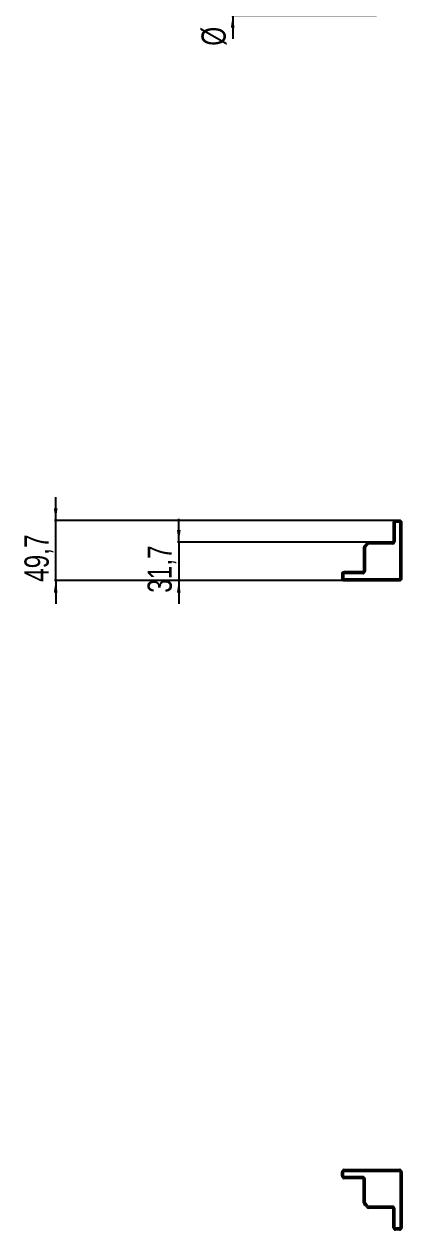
# Model space of a CAD drawing. Header units: millimetres. Extents: x -199 to 3854, y -1847 to 1507.
# Drawn here: x -198 to 114, y -1847 to -852 of the extents above; entities that cross this region are included whole.
import ezdxf

# ---------------------------------------------------------------- set-up
doc = ezdxf.new("R2010")
doc.units = ezdxf.units.MM
doc.layers.add('FORMAT', color=7, linetype='Continuous')
doc.styles.add('SLDTEXTSTYLE0', font='TXT', dxfattribs={"width": 0.75})
doc.dimstyles.new('SLDDIMSTYLE1', dxfattribs={"dimtxt": 20, "dimasz": 10, "dimexe": 0, "dimexo": 0.0625, "dimgap": 5, "dimtad": 2, "dimdec": 1, "dimrnd": 1e-09, "dimzin": 12, "dimdsep": 46, "dimtxsty": 'SLDTEXTSTYLE0', "dimsah": 1, "dimcen": 0.09, "dimadec": 0, "dimazin": 3, "dimtfac": 1, "dimtmove": 0, "dimatfit": 0, "dimfxl": 0, "dimfrac": 2, "dimtolj": 1, "dimtzin": 12, "dimarcsym": 0})

# ---------------------------------------------------------------- blocks, each defined once
blk = doc.blocks.new('_D_3')
at = {"layer": 'FORMAT'}
for p, q in [((-26.02, -835.29), (-26.02, -816.06)), ((92.82, -835.29), (-27.02, -835.29)), ((-26.02, -835.29), (-26.02, -845.29)), ((92.82, -845.29), (-27.02, -845.29)), ((-26.02, -845.29), (-26.02, -864.52))]:
    blk.add_line(p, q, dxfattribs=at)
for points in [[(-26.02, -835.29), (-24.48, -825.29), (-27.56, -825.29)], [(-26.02, -845.29), (-27.56, -855.29), (-24.48, -855.29)]]:
    blk.add_solid(points, dxfattribs=at)
at = {"layer": 'FORMAT', "char_height": 20, "attachment_point": 1, "rotation": 90, "style": 'SLDTEXTSTYLE0'}
for s, insert in [('10', (-52.11, -839.99)), ('%%c', (-51.8, -870.15))]:
    blk.add_mtext(s, dxfattribs=dict(at, insert=insert))
blk = doc.blocks.new('_D_5')
at = {"layer": 'FORMAT'}
for p, q in [((-172.17, -1261.77), (-172.17, -1242.54)), ((108.47, -1261.77), (-173.17, -1261.77)), ((-172.17, -1311.47), (-172.17, -1261.77)), ((65.97, -1311.47), (-173.17, -1311.47)), ((-172.17, -1311.47), (-172.17, -1330.7))]:
    blk.add_line(p, q, dxfattribs=at)
for points in [[(-172.17, -1261.77), (-170.63, -1251.77), (-173.71, -1251.77)], [(-172.17, -1311.47), (-173.71, -1321.47), (-170.63, -1321.47)]]:
    blk.add_solid(points, dxfattribs=at)
at = {"layer": 'FORMAT', "insert": (-197.95, -1312.48), "char_height": 20, "attachment_point": 1, "rotation": 90, "style": 'SLDTEXTSTYLE0'}
blk.add_mtext('49,7', dxfattribs=at)
blk = doc.blocks.new('_D_6')
at = {"layer": 'FORMAT'}
for p, q in [((-70.54, -1279.77), (-70.54, -1260.54)), ((86.41, -1279.77), (-71.54, -1279.77)), ((-70.54, -1279.77), (-70.54, -1311.47)), ((65.97, -1311.47), (-71.54, -1311.47)), ((-70.54, -1311.47), (-70.54, -1330.7))]:
    blk.add_line(p, q, dxfattribs=at)
for points in [[(-70.54, -1279.77), (-69, -1269.77), (-72.08, -1269.77)], [(-70.54, -1311.47), (-72.08, -1321.47), (-69, -1321.47)]]:
    blk.add_solid(points, dxfattribs=at)
at = {"layer": 'FORMAT', "insert": (-96.32, -1321.48), "char_height": 20, "attachment_point": 1, "rotation": 90, "style": 'SLDTEXTSTYLE0'}
blk.add_mtext('31,7', dxfattribs=at)

msp = doc.modelspace()

# ---------------------------------------------------------------- linework, layer by layer
at = {"color": 7, "linetype": 'Continuous', "lineweight": 25}
for p, q in [((111.68, -1261.77), (108.48, -1261.77)), ((111.68, -1263.12), (108.48, -1263.12)), ((106.48, -1263.77), (106.48, -1279.12)), ((107.83, -1263.77), (107.83, -1279.12)), ((112.33, -1309.47), (112.33, -1263.77)), ((113.68, -1309.47), (113.68, -1263.77)), ((83.77, -1281.6), (82.56, -1282.8)), ((84.72, -1282.55), (83.52, -1283.76)), ((84.72, -1282.55), (83.77, -1281.6)), ((85.01, -1280.36), (83.8, -1281.56)), ((83.8, -1281.56), (84.76, -1282.52)), ((85.96, -1281.31), (84.76, -1282.52)), ((105.83, -1279.77), (86.42, -1279.77)), ((105.83, -1281.12), (86.42, -1281.12)), ((81.98, -1284.22), (81.98, -1303.62)), ((83.33, -1284.22), (83.33, -1303.62)), ((63.98, -1306.27), (63.98, -1309.47)), ((65.33, -1306.27), (65.33, -1309.47)), ((81.33, -1304.27), (65.98, -1304.27)), ((81.33, -1305.62), (65.98, -1305.62)), ((65.98, -1310.12), (111.68, -1310.12)), ((65.98, -1311.47), (111.68, -1311.47)), ((63.98, -1802.67), (63.98, -1799.47)), ((65.33, -1802.67), (65.33, -1799.47)), ((65.98, -1797.47), (111.68, -1797.47)), ((65.98, -1798.82), (111.68, -1798.82)), ((112.33, -1799.47), (112.33, -1845.17)), ((113.68, -1799.47), (113.68, -1845.17)), ((81.33, -1803.32), (65.98, -1803.32)), ((81.33, -1804.67), (65.98, -1804.67)), ((81.98, -1824.72), (81.98, -1805.32)), ((83.33, -1824.72), (83.33, -1805.32)), ((83.77, -1827.34), (82.56, -1826.14)), ((84.72, -1826.39), (83.52, -1825.18)), ((84.72, -1826.39), (83.77, -1827.34)), ((83.8, -1827.38), (84.76, -1826.42)), ((85.01, -1828.58), (83.8, -1827.38)), ((85.96, -1827.63), (84.76, -1826.42)), ((105.83, -1827.82), (86.42, -1827.82)), ((105.83, -1829.17), (86.42, -1829.17)), ((106.48, -1845.17), (106.48, -1829.82)), ((107.83, -1845.17), (107.83, -1829.82)), ((111.68, -1845.82), (108.48, -1845.82)), ((111.68, -1847.17), (108.48, -1847.17))]:
    msp.add_line(p, q, dxfattribs=at)
for centre, radius, start, end in [((108.48, -1263.77), 2, 90, 180), ((108.48, -1263.77), 0.65, 90, 180), ((111.68, -1263.77), 2, 0, 90), ((111.68, -1263.77), 0.65, 0, 90), ((83.98, -1284.22), 2, 135, 180), ((86.42, -1281.77), 2, 90, 135), ((86.42, -1281.77), 0.65, 90, 135), ((105.83, -1279.12), 2, 270, 0), ((105.83, -1279.12), 0.65, 270, 0), ((83.98, -1284.22), 0.65, 135, 180), ((65.98, -1306.27), 2, 90, 180), ((65.98, -1309.47), 2, 180, 270), ((65.98, -1306.27), 0.65, 90, 180), ((65.98, -1309.47), 0.65, 180, 270), ((81.33, -1303.62), 2, 270, 0), ((81.33, -1303.62), 0.65, 270, 0), ((111.68, -1309.47), 0.65, 270, 0), ((111.68, -1309.47), 2, 270, 0), ((65.98, -1799.47), 2, 90, 180), ((65.98, -1799.47), 0.65, 90, 180), ((111.68, -1799.47), 2, 0, 90), ((111.68, -1799.47), 0.65, 0, 90), ((65.98, -1802.67), 2, 180, 270), ((65.98, -1802.67), 0.65, 180, 270), ((81.33, -1805.32), 2, 0, 90), ((81.33, -1805.32), 0.65, 0, 90), ((83.98, -1824.72), 2, 180, 225), ((83.98, -1824.72), 0.65, 180, 225), ((86.42, -1827.17), 2, 225, 270), ((86.42, -1827.17), 0.65, 225, 270), ((105.83, -1829.82), 2, 0, 90), ((105.83, -1829.82), 0.65, 0, 90), ((108.48, -1845.17), 2, 180, 270), ((108.48, -1845.17), 0.65, 180, 270), ((111.68, -1845.17), 2, 270, 0), ((111.68, -1845.17), 0.65, 270, 0)]:
    msp.add_arc(centre, radius, start, end, dxfattribs=at)

# ---------------------------------------------------------------- dimensions: what is measured, and where the dimension line sits
at = {"layer": 'FORMAT'}
dim = msp.add_linear_dim(base=(-26.02, -845.29), p1=(92.83, -835.29), p2=(92.83, -845.29), angle=90, text='%%c<>', dimstyle='SLDDIMSTYLE1', dxfattribs=at)
dim.commit()
dim.dimension.update_dxf_attribs({"geometry": '_D_3', "text_midpoint": (-26.02, -840.29), "dimtype": 160})
for base, p1, p2, picture, middle in [((-172.17, -1261.77), (65.98, -1311.47), (108.48, -1261.77), '_D_5', (-172.17, -1286.62)), ((-70.54, -1311.47), (86.42, -1279.77), (65.98, -1311.47), '_D_6', (-70.54, -1295.62))]:
    dim = msp.add_linear_dim(base=base, p1=p1, p2=p2, angle=90, dimstyle='SLDDIMSTYLE1', dxfattribs=at)
    dim.commit()
    dim.dimension.update_dxf_attribs({"geometry": picture, "text_midpoint": middle, "dimtype": 160})

doc.saveas('drawing.dxf')
